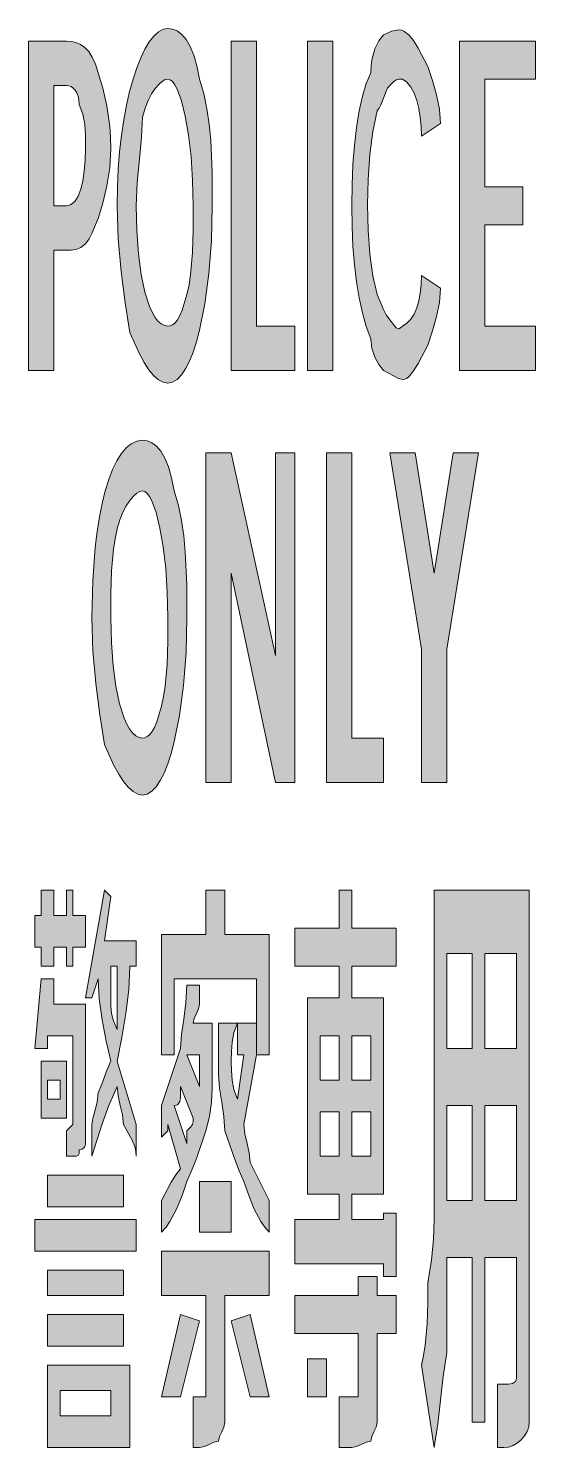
# Model space of a CAD drawing. Header units: metres. Extents: x 151 to 247, y 6 to 275.
import ezdxf

# ---------------------------------------------------------------- set-up
doc = ezdxf.new("R2010")
doc.units = ezdxf.units.M
doc.layers.add('FILL_WHITE_FFFFFF', color=7, linetype='Continuous', true_color=0xffffff)
doc.layers.add('STROKE_WHITE_FFFFFF', color=7, linetype='Continuous', true_color=0xffffff)

msp = doc.modelspace()

# ---------------------------------------------------------------- hatches: boundary and pattern name
at = {"layer": 'FILL_WHITE_FFFFFF', "true_color": 0xffffff}
h = msp.add_hatch(color=7, dxfattribs=at)
h.dxf.hatch_style = 1
h.paths.add_polyline_path([(175.35, 208.41), (174.45, 209.21), (173.55, 210.3), (172.65, 211.68), (171.75, 213.32), (169.95, 217.35), (169.07, 222.96), (168.3, 228.9), (167.76, 235.07), (167.55, 241.35), (167.61, 244.89), (167.77, 248.31), (168.02, 251.58), (168.38, 254.7), (168.81, 257.65), (169.32, 260.42), (169.9, 262.99), (170.55, 265.35), (171.25, 267.49), (172, 269.38), (172.8, 271.02), (173.63, 272.4), (174.48, 273.49), (175.36, 274.29), (176.25, 274.78), (177.15, 274.95), (178.05, 274.83), (178.93, 274.46), (179.79, 273.81), (180.6, 272.85), (181.36, 271.55), (182.04, 269.89), (182.65, 267.83), (183.15, 265.35), (183.94, 262.6), (184.54, 259.74), (184.96, 256.81), (185.25, 253.8), (185.51, 247.63), (185.55, 241.35), (185.39, 234.74), (184.91, 228.51), (184.16, 222.81), (183.15, 217.8), (182.56, 215.6), (181.92, 213.64), (181.23, 211.92), (180.49, 210.47), (179.71, 209.31), (178.89, 208.46), (178.04, 207.93), (177.15, 207.75), (176.25, 207.92), (175.35, 208.41)])
h.paths.add_polyline_path([(178.05, 218.81), (178.5, 219.18), (178.95, 219.75), (179.4, 220.54), (179.85, 221.59), (180.75, 224.55), (181.15, 226.4), (181.44, 228.36), (181.8, 232.5), (181.93, 236.87), (181.95, 241.35), (181.84, 246.17), (181.54, 250.67), (181.06, 254.74), (180.45, 258.3), (179.72, 261.24), (178.91, 263.46), (178.48, 264.27), (178.05, 264.86), (177.6, 265.23), (177.15, 265.35), (176.65, 265.24), (176.06, 264.9), (175.42, 264.34), (174.75, 263.55), (174.08, 262.54), (173.44, 261.3), (172.85, 259.84), (172.35, 258.15), (172.16, 254.34), (171.75, 250.2), (171.34, 245.83), (171.15, 241.35), (171.26, 236.58), (171.58, 232.22), (172.1, 228.34), (172.8, 225), (173.67, 222.28), (174.16, 221.18), (174.69, 220.26), (175.26, 219.52), (175.86, 218.99), (176.49, 218.66), (177.15, 218.55), (177.6, 218.61), (178.05, 218.81)], flags=16)
h = msp.add_hatch(color=7, dxfattribs=at)
h.dxf.hatch_style = 1
h.paths.add_polyline_path([(228.75, 225.75), (228.54, 223.05), (228, 220.35), (227.23, 217.65), (226.35, 214.95), (224.55, 211.5), (223.65, 210.06), (222.75, 208.95), (222.3, 208.61), (221.83, 208.46), (221.34, 208.49), (220.8, 208.65), (217.95, 210.15), (217.07, 211.26), (216.3, 212.7), (215.76, 214.37), (215.55, 216.15), (214.71, 218.51), (213.98, 221.1), (213.36, 223.91), (212.85, 226.95), (212.46, 230.21), (212.18, 233.7), (212.01, 237.41), (211.95, 241.35), (212.01, 245.34), (212.18, 249.17), (212.46, 252.8), (212.85, 256.2), (213.36, 259.31), (213.98, 262.11), (214.71, 264.53), (215.55, 266.55), (215.6, 267.84), (215.76, 269.02), (216.3, 271.05), (217.07, 272.62), (217.95, 273.75), (219.54, 274.42), (220.8, 274.65), (221.34, 274.59), (221.83, 274.42), (222.75, 273.75), (223.65, 272.64), (224.55, 271.2), (226.35, 267.75), (227.23, 265.05), (228, 262.35), (228.54, 259.65), (228.75, 256.95), (225.15, 254.55), (225.09, 256.34), (224.93, 258.09), (224.64, 259.76), (224.25, 261.3), (223.74, 262.67), (223.13, 263.83), (222.39, 264.74), (221.55, 265.35), (220.84, 265.33), (220.35, 265.2), (219.86, 264.84), (219.15, 264.15), (218.75, 263.65), (218.44, 263.06), (217.95, 261.75), (217.46, 260.44), (217.15, 259.85), (216.75, 259.35), (215.96, 255.44), (215.4, 251.04), (215.06, 246.34), (214.95, 241.5), (215.06, 236.72), (215.4, 232.18), (215.96, 228.06), (216.75, 224.55), (217.95, 221.7), (218.44, 220.67), (219.15, 219.75), (220.35, 218.25), (220.58, 218.09), (220.84, 218.06), (221.15, 218.21), (221.55, 218.55), (222.39, 219.11), (223.13, 219.88), (223.74, 220.85), (224.25, 222), (224.64, 223.32), (224.93, 224.79), (225.09, 226.41), (225.15, 228.15), (228.75, 225.75)])
h = msp.add_hatch(color=7, dxfattribs=at)
h.dxf.hatch_style = 1
h.paths.add_polyline_path([(159.73, 272.29), (160.59, 271.92), (161.4, 271.35), (162.16, 270.56), (162.84, 269.51), (163.45, 268.19), (163.95, 266.55), (164.83, 263.62), (165.6, 260.25), (166.14, 256.42), (166.3, 254.34), (166.35, 252.15), (166.14, 248.57), (165.6, 245.1), (164.83, 241.86), (163.95, 238.95), (162.75, 236.1), (162.26, 235.07), (161.55, 234.15), (160.65, 233.46), (159.75, 233.1), (158.85, 232.97), (157.95, 232.95), (155.55, 232.95), (155.55, 210.15), (150.75, 210.15), (150.75, 272.55), (157.95, 272.55), (158.85, 272.49), (159.73, 272.29)])
h.paths.add_polyline_path([(155.55, 241.35), (157.95, 241.35), (158.39, 241.41), (158.79, 241.57), (159.53, 242.19), (160.14, 243.19), (160.65, 244.5), (161.04, 246.1), (161.33, 247.93), (161.49, 249.96), (161.55, 252.15), (161.53, 254.64), (161.4, 256.8), (161.04, 258.73), (160.35, 260.55), (160.3, 261.39), (160.14, 262.12), (159.91, 262.74), (159.6, 263.25), (159.24, 263.64), (158.83, 263.92), (158.4, 264.09), (157.95, 264.15), (155.55, 264.15), (155.55, 241.35)], flags=16)
h = msp.add_hatch(color=7, dxfattribs=at)
h.dxf.hatch_style = 1
h.paths.add_polyline_path([(201.15, 218.55), (201.15, 210.15), (189.15, 210.15), (189.15, 272.55), (193.95, 272.55), (193.95, 218.55), (201.15, 218.55)])
h = msp.add_hatch(color=7, dxfattribs=at)
h.dxf.hatch_style = 1
h.paths.add_polyline_path([(208.35, 272.55), (208.35, 210.15), (203.55, 210.15), (203.55, 272.55), (208.35, 272.55)])
h = msp.add_hatch(color=7, dxfattribs=at)
h.dxf.hatch_style = 1
h.paths.add_polyline_path([(244.35, 244.95), (244.35, 237.75), (237.15, 237.75), (237.15, 218.55), (246.75, 218.55), (246.75, 210.15), (232.35, 210.15), (232.35, 272.55), (246.75, 272.55), (246.75, 265.35), (237.15, 265.35), (237.15, 244.95), (244.35, 244.95)])
h = msp.add_hatch(color=7, dxfattribs=at)
h.dxf.hatch_style = 1
h.paths.add_polyline_path([(170.55, 130.41), (169.65, 131.21), (168.75, 132.3), (167.85, 133.68), (166.95, 135.32), (165.15, 139.35), (164.27, 144.96), (163.5, 150.9), (162.96, 157.07), (162.75, 163.35), (162.92, 170.31), (163.41, 176.7), (163.77, 179.65), (164.21, 182.42), (164.72, 184.99), (165.3, 187.35), (165.95, 189.49), (166.68, 191.38), (167.46, 193.02), (168.32, 194.4), (169.24, 195.49), (170.21, 196.29), (171.25, 196.78), (172.35, 196.95), (173.25, 196.83), (174.13, 196.46), (174.99, 195.81), (175.8, 194.85), (176.56, 193.55), (177.24, 191.89), (177.85, 189.83), (178.35, 187.35), (179.14, 184.6), (179.74, 181.74), (180.16, 178.81), (180.45, 175.8), (180.71, 169.63), (180.75, 163.35), (180.59, 156.74), (180.11, 150.51), (179.36, 144.81), (178.35, 139.8), (177.76, 137.6), (177.12, 135.64), (176.43, 133.92), (175.69, 132.47), (174.91, 131.31), (174.09, 130.46), (173.24, 129.93), (172.35, 129.75), (171.45, 129.92), (170.55, 130.41)])
h.paths.add_polyline_path([(173.25, 140.81), (173.7, 141.18), (174.15, 141.75), (174.6, 142.54), (175.05, 143.59), (175.95, 146.55), (176.35, 148.4), (176.64, 150.36), (177, 154.5), (177.13, 158.87), (177.15, 163.35), (177.04, 168.17), (176.74, 172.67), (176.26, 176.74), (175.65, 180.3), (174.92, 183.24), (174.11, 185.46), (173.68, 186.27), (173.25, 186.86), (172.8, 187.23), (172.35, 187.35), (171.85, 187.24), (171.26, 186.9), (170.62, 186.34), (169.95, 185.55), (169.28, 184.54), (168.64, 183.3), (168.05, 181.84), (167.55, 180.15), (167.15, 178.3), (166.86, 176.34), (166.5, 172.2), (166.37, 167.83), (166.35, 163.35), (166.46, 158.58), (166.78, 154.22), (167.3, 150.34), (168, 147), (168.87, 144.28), (169.36, 143.18), (169.89, 142.26), (170.46, 141.52), (171.06, 140.99), (171.69, 140.66), (172.35, 140.55), (172.8, 140.61), (173.25, 140.81)], flags=16)
h = msp.add_hatch(color=7, dxfattribs=at)
h.dxf.hatch_style = 1
h.paths.add_polyline_path([(197.55, 132.15), (189.15, 171.75), (189.15, 132.15), (184.35, 132.15), (184.35, 194.55), (189.15, 194.55), (197.55, 156.15), (197.55, 194.55), (201.15, 194.55), (201.15, 132.15), (197.55, 132.15)])
h = msp.add_hatch(color=7, dxfattribs=at)
h.dxf.hatch_style = 1
h.paths.add_polyline_path([(217.95, 140.55), (217.95, 132.15), (207.15, 132.15), (207.15, 194.55), (211.95, 194.55), (211.95, 140.55), (217.95, 140.55)])
h = msp.add_hatch(color=7, dxfattribs=at)
h.dxf.hatch_style = 1
h.paths.add_polyline_path([(229.95, 157.35), (229.95, 132.15), (225.15, 132.15), (225.15, 157.35), (219.15, 194.55), (223.95, 194.55), (227.55, 171.75), (231.15, 194.55), (235.95, 194.55), (229.95, 157.35)])
h = msp.add_hatch(color=7, dxfattribs=at)
h.dxf.hatch_style = 1
h.paths.add_polyline_path([(161.55, 106.95), (161.55, 100.95), (159.15, 100.95), (159.15, 97.35), (157.95, 97.35), (157.95, 100.95), (155.55, 100.95), (155.55, 97.35), (153.15, 97.35), (153.15, 100.95), (151.95, 100.95), (151.95, 106.95), (153.15, 106.95), (153.15, 111.75), (155.55, 111.75), (155.55, 106.95), (157.95, 106.95), (157.95, 111.75), (159.15, 111.75), (159.15, 106.95), (161.55, 106.95)])
h = msp.add_hatch(color=7, dxfattribs=at)
h.dxf.hatch_style = 1
h.paths.add_polyline_path([(171.15, 61.35), (171.1, 62.2), (170.94, 62.96), (170.4, 64.35), (168.75, 67.35), (168.56, 69.15), (168.15, 70.95), (167.74, 72.75), (167.55, 74.55), (165.96, 70.97), (164.7, 67.5), (162.75, 61.35), (162.75, 67.35), (162.94, 68.46), (163.35, 69.9), (163.76, 71.57), (163.95, 73.35), (164.66, 74.96), (165.15, 76.35), (165.64, 77.74), (166.35, 79.35), (165.47, 83.14), (164.7, 87.15), (164.16, 91.16), (163.95, 94.95), (162.75, 91.35), (161.55, 91.35), (165.15, 111.75), (166.35, 110.55), (165.15, 102.15), (171.15, 102.15), (171.15, 97.35), (169.95, 97.35), (169.74, 92.85), (169.2, 88.35), (168.43, 83.85), (167.55, 79.35), (171.15, 67.35), (171.15, 61.35)])
h.paths.add_polyline_path([(166.35, 91.35), (166.37, 89.74), (166.5, 88.35), (166.86, 86.96), (167.55, 85.35), (167.55, 97.35), (166.35, 97.35), (166.35, 91.35)], flags=16)
h = msp.add_hatch(color=7, dxfattribs=at)
h.dxf.hatch_style = 1
h.paths.add_polyline_path([(178.35, 80.55), (175.95, 80.55), (175.95, 103.35), (184.35, 103.35), (184.35, 111.75), (187.95, 111.75), (187.95, 103.35), (196.35, 103.35), (196.35, 80.55), (193.95, 80.55), (193.95, 94.95), (178.35, 94.95), (178.35, 80.55)])
h = msp.add_hatch(color=7, dxfattribs=at)
h.dxf.hatch_style = 1
h.paths.add_polyline_path([(203.55, 54.15), (203.55, 91.35), (209.55, 91.35), (209.55, 97.35), (201.15, 97.35), (201.15, 104.55), (209.55, 104.55), (209.55, 111.75), (211.95, 111.75), (211.95, 104.55), (220.35, 104.55), (220.35, 97.35), (211.95, 97.35), (211.95, 91.35), (217.95, 91.35), (217.95, 54.15), (211.95, 54.15), (211.95, 49.35), (217.95, 49.35), (217.95, 50.55), (220.35, 50.55), (220.35, 38.55), (217.95, 38.55), (217.95, 40.95), (201.15, 40.95), (201.15, 49.35), (209.55, 49.35), (209.55, 54.15), (203.55, 54.15)])
h.paths.add_polyline_path([(215.55, 75.75), (215.55, 84.15), (211.95, 84.15), (211.95, 75.75), (215.55, 75.75)], flags=16)
h.paths.add_polyline_path([(205.95, 75.75), (209.55, 75.75), (209.55, 84.15), (205.95, 84.15), (205.95, 75.75)], flags=16)
h.paths.add_polyline_path([(205.95, 69.75), (205.95, 61.35), (209.55, 61.35), (209.55, 69.75), (205.95, 69.75)], flags=16)
h.paths.add_polyline_path([(215.55, 69.75), (211.95, 69.75), (211.95, 61.35), (215.55, 61.35), (215.55, 69.75)], flags=16)
h = msp.add_hatch(color=7, dxfattribs=at)
h.dxf.hatch_style = 1
h.paths.add_polyline_path([(244.66, 8.38), (244.05, 7.65), (243.32, 7.04), (242.51, 6.56), (241.65, 6.26), (240.75, 6.15), (239.55, 6.15), (239.55, 18.15), (240.75, 18.15), (241.63, 18.17), (242.4, 18.3), (242.94, 18.66), (243.1, 18.95), (243.15, 19.35), (243.15, 42.15), (237.15, 42.15), (237.15, 10.95), (234.75, 10.95), (234.75, 42.15), (229.95, 42.15), (229.95, 24.15), (229.24, 19.65), (228.75, 15.15), (228.26, 10.65), (227.55, 6.15), (225.15, 21.75), (225.55, 23.6), (225.84, 25.54), (226.2, 29.55), (226.33, 33.56), (226.35, 37.35), (227.04, 41.64), (227.4, 45.6), (227.53, 49.33), (227.55, 52.95), (227.55, 111.75), (245.55, 111.75), (245.55, 10.95), (245.44, 10.05), (245.14, 9.19), (244.66, 8.38)])
h.paths.add_polyline_path([(237.15, 81.75), (243.15, 81.75), (243.15, 99.75), (237.15, 99.75), (237.15, 81.75)], flags=16)
h.paths.add_polyline_path([(229.95, 99.75), (229.95, 81.75), (234.75, 81.75), (234.75, 99.75), (229.95, 99.75)], flags=16)
h.paths.add_polyline_path([(234.75, 70.95), (229.95, 70.95), (229.95, 52.95), (234.75, 52.95), (234.75, 70.95)], flags=16)
h.paths.add_polyline_path([(243.15, 52.95), (243.15, 70.95), (237.15, 70.95), (237.15, 52.95), (243.15, 52.95)], flags=16)
h = msp.add_hatch(color=7, dxfattribs=at)
h.dxf.hatch_style = 1
h.paths.add_polyline_path([(161.55, 90.15), (161.55, 64.95), (161.55, 63.75), (161.5, 63.35), (161.36, 63.06), (160.95, 62.7), (160.35, 62.55), (160.33, 61.86), (160.2, 61.5), (159.84, 61.37), (159.15, 61.35), (157.95, 61.35), (157.95, 66.15), (159.15, 67.35), (159.15, 84.15), (154.35, 84.15), (154.35, 81.75), (151.95, 81.75), (153.15, 94.95), (155.55, 94.95), (155.55, 90.15), (161.55, 90.15)])
h = msp.add_hatch(color=7, dxfattribs=at)
h.dxf.hatch_style = 1
h.paths.add_polyline_path([(175.95, 64.95), (175.95, 70.95), (179.55, 81.75), (179.74, 84.47), (180.15, 87.3), (180.56, 90.36), (180.75, 93.75), (183.15, 93.75), (183.15, 90.15), (182.96, 89.25), (182.55, 88.35), (182.14, 87.45), (181.95, 86.55), (185.55, 86.55), (185.55, 76.95), (185.53, 74.25), (185.4, 71.55), (185.04, 68.85), (184.35, 66.15), (182.55, 60.9), (181.65, 58.56), (180.75, 56.55), (179.83, 53.87), (178.8, 51.3), (177.54, 48.96), (176.8, 47.9), (175.95, 46.95), (175.95, 52.95), (177.75, 56.4), (178.65, 57.84), (179.55, 58.95), (177.15, 67.35), (177.15, 66.15), (175.95, 64.95)])
h.paths.add_polyline_path([(183.15, 80.55), (180.75, 80.55), (183.15, 74.55), (183.15, 80.55)], flags=16)
h.paths.add_polyline_path([(179.53, 72.47), (179.4, 71.7), (179.04, 71.16), (178.75, 71), (178.35, 70.95), (180.75, 63.75), (180.75, 66.15), (181.44, 66.86), (181.8, 67.35), (181.93, 67.84), (181.95, 68.55), (179.55, 74.55), (179.55, 73.35), (179.53, 72.47)], flags=16)
h = msp.add_hatch(color=7, dxfattribs=at)
h.dxf.hatch_style = 1
h.paths.add_polyline_path([(193.95, 80.55), (191.55, 67.35), (191.74, 65.55), (192.15, 63.75), (192.56, 61.95), (192.75, 60.15), (196.35, 52.95), (196.35, 46.95), (195.5, 47.9), (194.76, 48.96), (193.5, 51.3), (192.47, 53.87), (191.55, 56.55), (190.65, 58.56), (189.75, 60.9), (187.95, 66.15), (187.76, 68.85), (187.35, 71.55), (186.94, 74.25), (186.75, 76.95), (186.75, 86.55), (190.35, 86.55), (193.95, 86.55), (193.95, 80.55)])
h.paths.add_polyline_path([(189.66, 84.75), (189.3, 82.95), (189.17, 81.15), (189.15, 79.35), (189.17, 77.55), (189.3, 75.75), (189.66, 73.95), (190.35, 72.15), (191.55, 80.55), (190.35, 80.55), (190.35, 86.55), (189.66, 84.75)], flags=16)
h = msp.add_hatch(color=7, dxfattribs=at)
h.dxf.hatch_style = 1
h.paths.add_polyline_path([(157.95, 68.55), (153.15, 68.55), (153.15, 79.35), (157.95, 79.35), (157.95, 68.55)])
h.paths.add_polyline_path([(156.75, 75.75), (154.35, 75.75), (154.35, 72.15), (156.75, 72.15), (156.75, 75.75)], flags=16)
h = msp.add_hatch(color=7, dxfattribs=at)
h.dxf.hatch_style = 1
h.paths.add_polyline_path([(154.35, 57.75), (168.75, 57.75), (168.75, 51.75), (154.35, 51.75), (154.35, 57.75)])
h = msp.add_hatch(color=7, dxfattribs=at)
h.dxf.hatch_style = 1
h.paths.add_polyline_path([(189.15, 46.95), (183.15, 46.95), (183.15, 56.55), (189.15, 56.55), (189.15, 46.95)])
h = msp.add_hatch(color=7, dxfattribs=at)
h.dxf.hatch_style = 1
h.paths.add_polyline_path([(151.95, 49.35), (171.15, 49.35), (171.15, 43.35), (151.95, 43.35), (151.95, 49.35)])
h = msp.add_hatch(color=7, dxfattribs=at)
h.dxf.hatch_style = 1
h.paths.add_polyline_path([(181.95, 6.15), (181.95, 15.75), (184.35, 15.75), (184.35, 16.95), (184.35, 34.95), (175.95, 34.95), (175.95, 43.35), (196.35, 43.35), (196.35, 34.95), (187.95, 34.95), (187.95, 10.95), (187.76, 10.05), (187.35, 9.15), (186.94, 8.25), (186.75, 7.35), (185.85, 7.16), (184.95, 6.75), (184.05, 6.34), (183.15, 6.15), (181.95, 6.15)])
h = msp.add_hatch(color=7, dxfattribs=at)
h.dxf.hatch_style = 1
h.paths.add_polyline_path([(154.35, 39.75), (168.75, 39.75), (168.75, 34.95), (154.35, 34.95), (154.35, 39.75)])
h = msp.add_hatch(color=7, dxfattribs=at)
h.dxf.hatch_style = 1
h.paths.add_polyline_path([(216.75, 10.95), (216.56, 10.05), (216.15, 9.15), (215.74, 8.25), (215.55, 7.35), (214.65, 7.16), (213.75, 6.75), (212.85, 6.34), (211.95, 6.15), (209.55, 6.15), (209.55, 15.75), (211.95, 15.75), (213.15, 15.75), (213.15, 16.95), (213.15, 18.15), (213.15, 27.75), (201.15, 27.75), (201.15, 34.95), (213.15, 34.95), (213.15, 38.55), (216.75, 38.55), (216.75, 34.95), (220.35, 34.95), (220.35, 27.75), (216.75, 27.75), (216.75, 10.95)])
h = msp.add_hatch(color=7, dxfattribs=at)
h.dxf.hatch_style = 1
h.paths.add_polyline_path([(154.35, 31.35), (168.75, 31.35), (168.75, 25.35), (154.35, 25.35), (154.35, 31.35)])
h = msp.add_hatch(color=7, dxfattribs=at)
h.dxf.hatch_style = 1
h.paths.add_polyline_path([(179.55, 15.75), (175.95, 15.75), (179.55, 31.35), (183.15, 30.15), (179.55, 15.75)])
h = msp.add_hatch(color=7, dxfattribs=at)
h.dxf.hatch_style = 1
h.paths.add_polyline_path([(192.75, 31.35), (196.35, 15.75), (192.75, 15.75), (189.15, 30.15), (192.75, 31.35)])
h = msp.add_hatch(color=7, dxfattribs=at)
h.dxf.hatch_style = 1
h.paths.add_polyline_path([(169.95, 6.15), (154.35, 6.15), (154.35, 21.75), (169.95, 21.75), (169.95, 6.15)])
h.paths.add_polyline_path([(166.35, 16.95), (156.75, 16.95), (156.75, 12.15), (166.35, 12.15), (166.35, 16.95)], flags=16)
h = msp.add_hatch(color=7, dxfattribs=at)
h.dxf.hatch_style = 1
h.paths.add_polyline_path([(207.15, 22.95), (207.15, 15.75), (203.55, 15.75), (203.55, 22.95), (207.15, 22.95)])

# ---------------------------------------------------------------- linework, layer by layer
at = {"layer": 'FILL_WHITE_FFFFFF', "lineweight": 0, "true_color": 0xffffff}
for points in [[(175.35, 208.41), (174.45, 209.21), (173.55, 210.3), (172.65, 211.68), (171.75, 213.32), (169.95, 217.35), (169.07, 222.96), (168.3, 228.9), (167.76, 235.07), (167.55, 241.35), (167.61, 244.89), (167.77, 248.31), (168.02, 251.58), (168.38, 254.7), (168.81, 257.65), (169.32, 260.42), (169.9, 262.99), (170.55, 265.35), (171.25, 267.49), (172, 269.38), (172.8, 271.02), (173.63, 272.4), (174.48, 273.49), (175.36, 274.29), (176.25, 274.78), (177.15, 274.95), (178.05, 274.83), (178.93, 274.46), (179.79, 273.81), (180.6, 272.85), (181.36, 271.55), (182.04, 269.89), (182.65, 267.83), (183.15, 265.35), (183.94, 262.6), (184.54, 259.74), (184.96, 256.81), (185.25, 253.8), (185.51, 247.63), (185.55, 241.35), (185.39, 234.74), (184.91, 228.51), (184.16, 222.81), (183.15, 217.8), (182.56, 215.6), (181.92, 213.64), (181.23, 211.92), (180.49, 210.47), (179.71, 209.31), (178.89, 208.46), (178.04, 207.93), (177.15, 207.75), (176.25, 207.92)], [(228.75, 225.75), (228.54, 223.05), (228, 220.35), (227.23, 217.65), (226.35, 214.95), (224.55, 211.5), (223.65, 210.06), (222.75, 208.95), (222.3, 208.61), (221.83, 208.46), (221.34, 208.49), (220.8, 208.65), (217.95, 210.15), (217.07, 211.26), (216.3, 212.7), (215.76, 214.37), (215.55, 216.15), (214.71, 218.51), (213.98, 221.1), (213.36, 223.91), (212.85, 226.95), (212.46, 230.21), (212.18, 233.7), (212.01, 237.41), (211.95, 241.35), (212.01, 245.34), (212.18, 249.17), (212.46, 252.8), (212.85, 256.2), (213.36, 259.31), (213.98, 262.11), (214.71, 264.53), (215.55, 266.55), (215.6, 267.84), (215.76, 269.02), (216.3, 271.05), (217.07, 272.62), (217.95, 273.75), (219.54, 274.42), (220.8, 274.65), (221.34, 274.59), (221.83, 274.42), (222.75, 273.75), (223.65, 272.64), (224.55, 271.2), (226.35, 267.75), (227.23, 265.05), (228, 262.35), (228.54, 259.65), (228.75, 256.95), (225.15, 254.55), (225.09, 256.34), (224.93, 258.09), (224.64, 259.76), (224.25, 261.3), (223.74, 262.67), (223.13, 263.83), (222.39, 264.74), (221.55, 265.35), (220.84, 265.33), (220.35, 265.2), (219.86, 264.84), (219.15, 264.15), (218.75, 263.65), (218.44, 263.06), (217.95, 261.75), (217.46, 260.44), (217.15, 259.85), (216.75, 259.35), (215.96, 255.44), (215.4, 251.04), (215.06, 246.34), (214.95, 241.5), (215.06, 236.72), (215.4, 232.18), (215.96, 228.06), (216.75, 224.55), (217.95, 221.7), (218.44, 220.67), (219.15, 219.75), (220.35, 218.25), (220.58, 218.09), (220.84, 218.06), (221.15, 218.21), (221.55, 218.55), (222.39, 219.11), (223.13, 219.88), (223.74, 220.85), (224.25, 222), (224.64, 223.32), (224.93, 224.79), (225.09, 226.41), (225.15, 228.15)], [(159.73, 272.29), (160.59, 271.92), (161.4, 271.35), (162.16, 270.56), (162.84, 269.51), (163.45, 268.19), (163.95, 266.55), (164.83, 263.62), (165.6, 260.25), (166.14, 256.42), (166.3, 254.34), (166.35, 252.15), (166.14, 248.57), (165.6, 245.1), (164.83, 241.86), (163.95, 238.95), (162.75, 236.1), (162.26, 235.07), (161.55, 234.15), (160.65, 233.46), (159.75, 233.1), (158.85, 232.97), (157.95, 232.95), (155.55, 232.95), (155.55, 210.15), (150.75, 210.15), (150.75, 272.55), (157.95, 272.55), (158.85, 272.49)], [(201.15, 218.55), (201.15, 210.15), (189.15, 210.15), (189.15, 272.55), (193.95, 272.55), (193.95, 218.55)], [(208.35, 272.55), (208.35, 210.15), (203.55, 210.15), (203.55, 272.55)], [(244.35, 244.95), (244.35, 237.75), (237.15, 237.75), (237.15, 218.55), (246.75, 218.55), (246.75, 210.15), (232.35, 210.15), (232.35, 272.55), (246.75, 272.55), (246.75, 265.35), (237.15, 265.35), (237.15, 244.95)], [(155.55, 241.35), (157.95, 241.35), (158.39, 241.41), (158.79, 241.57), (159.53, 242.19), (160.14, 243.19), (160.65, 244.5), (161.04, 246.1), (161.33, 247.93), (161.49, 249.96), (161.55, 252.15), (161.53, 254.64), (161.4, 256.8), (161.04, 258.73), (160.35, 260.55), (160.3, 261.39), (160.14, 262.12), (159.91, 262.74), (159.6, 263.25), (159.24, 263.64), (158.83, 263.92), (158.4, 264.09), (157.95, 264.15), (155.55, 264.15)], [(178.05, 218.81), (178.5, 219.18), (178.95, 219.75), (179.4, 220.54), (179.85, 221.59), (180.75, 224.55), (181.15, 226.4), (181.44, 228.36), (181.8, 232.5), (181.93, 236.87), (181.95, 241.35), (181.84, 246.17), (181.54, 250.67), (181.06, 254.74), (180.45, 258.3), (179.72, 261.24), (178.91, 263.46), (178.48, 264.27), (178.05, 264.86), (177.6, 265.23), (177.15, 265.35), (176.65, 265.24), (176.06, 264.9), (175.42, 264.34), (174.75, 263.55), (174.08, 262.54), (173.44, 261.3), (172.85, 259.84), (172.35, 258.15), (172.16, 254.34), (171.75, 250.2), (171.34, 245.83), (171.15, 241.35), (171.26, 236.58), (171.58, 232.22), (172.1, 228.34), (172.8, 225), (173.67, 222.28), (174.16, 221.18), (174.69, 220.26), (175.26, 219.52), (175.86, 218.99), (176.49, 218.66), (177.15, 218.55), (177.6, 218.61)], [(170.55, 130.41), (169.65, 131.21), (168.75, 132.3), (167.85, 133.68), (166.95, 135.32), (165.15, 139.35), (164.27, 144.96), (163.5, 150.9), (162.96, 157.07), (162.75, 163.35), (162.92, 170.31), (163.41, 176.7), (163.77, 179.65), (164.21, 182.42), (164.72, 184.99), (165.3, 187.35), (165.95, 189.49), (166.68, 191.38), (167.46, 193.02), (168.32, 194.4), (169.24, 195.49), (170.21, 196.29), (171.25, 196.78), (172.35, 196.95), (173.25, 196.83), (174.13, 196.46), (174.99, 195.81), (175.8, 194.85), (176.56, 193.55), (177.24, 191.89), (177.85, 189.83), (178.35, 187.35), (179.14, 184.6), (179.74, 181.74), (180.16, 178.81), (180.45, 175.8), (180.71, 169.63), (180.75, 163.35), (180.59, 156.74), (180.11, 150.51), (179.36, 144.81), (178.35, 139.8), (177.76, 137.6), (177.12, 135.64), (176.43, 133.92), (175.69, 132.47), (174.91, 131.31), (174.09, 130.46), (173.24, 129.93), (172.35, 129.75), (171.45, 129.92)], [(197.55, 132.15), (189.15, 171.75), (189.15, 132.15), (184.35, 132.15), (184.35, 194.55), (189.15, 194.55), (197.55, 156.15), (197.55, 194.55), (201.15, 194.55), (201.15, 132.15)], [(217.95, 140.55), (217.95, 132.15), (207.15, 132.15), (207.15, 194.55), (211.95, 194.55), (211.95, 140.55)], [(229.95, 157.35), (229.95, 132.15), (225.15, 132.15), (225.15, 157.35), (219.15, 194.55), (223.95, 194.55), (227.55, 171.75), (231.15, 194.55), (235.95, 194.55)], [(173.25, 140.81), (173.7, 141.18), (174.15, 141.75), (174.6, 142.54), (175.05, 143.59), (175.95, 146.55), (176.35, 148.4), (176.64, 150.36), (177, 154.5), (177.13, 158.87), (177.15, 163.35), (177.04, 168.17), (176.74, 172.67), (176.26, 176.74), (175.65, 180.3), (174.92, 183.24), (174.11, 185.46), (173.68, 186.27), (173.25, 186.86), (172.8, 187.23), (172.35, 187.35), (171.85, 187.24), (171.26, 186.9), (170.62, 186.34), (169.95, 185.55), (169.28, 184.54), (168.64, 183.3), (168.05, 181.84), (167.55, 180.15), (167.15, 178.3), (166.86, 176.34), (166.5, 172.2), (166.37, 167.83), (166.35, 163.35), (166.46, 158.58), (166.78, 154.22), (167.3, 150.34), (168, 147), (168.87, 144.28), (169.36, 143.18), (169.89, 142.26), (170.46, 141.52), (171.06, 140.99), (171.69, 140.66), (172.35, 140.55), (172.8, 140.61)], [(161.55, 106.95), (161.55, 100.95), (159.15, 100.95), (159.15, 97.35), (157.95, 97.35), (157.95, 100.95), (155.55, 100.95), (155.55, 97.35), (153.15, 97.35), (153.15, 100.95), (151.95, 100.95), (151.95, 106.95), (153.15, 106.95), (153.15, 111.75), (155.55, 111.75), (155.55, 106.95), (157.95, 106.95), (157.95, 111.75), (159.15, 111.75), (159.15, 106.95)], [(171.15, 61.35), (171.1, 62.2), (170.94, 62.96), (170.4, 64.35), (168.75, 67.35), (168.56, 69.15), (168.15, 70.95), (167.74, 72.75), (167.55, 74.55), (165.96, 70.97), (164.7, 67.5), (162.75, 61.35), (162.75, 67.35), (162.94, 68.46), (163.35, 69.9), (163.76, 71.57), (163.95, 73.35), (164.66, 74.96), (165.15, 76.35), (165.64, 77.74), (166.35, 79.35), (165.47, 83.14), (164.7, 87.15), (164.16, 91.16), (163.95, 94.95), (162.75, 91.35), (161.55, 91.35), (165.15, 111.75), (166.35, 110.55), (165.15, 102.15), (171.15, 102.15), (171.15, 97.35), (169.95, 97.35), (169.74, 92.85), (169.2, 88.35), (168.43, 83.85), (167.55, 79.35), (171.15, 67.35)], [(178.35, 80.55), (175.95, 80.55), (175.95, 103.35), (184.35, 103.35), (184.35, 111.75), (187.95, 111.75), (187.95, 103.35), (196.35, 103.35), (196.35, 80.55), (193.95, 80.55), (193.95, 94.95), (178.35, 94.95)], [(203.55, 54.15), (203.55, 91.35), (209.55, 91.35), (209.55, 97.35), (201.15, 97.35), (201.15, 104.55), (209.55, 104.55), (209.55, 111.75), (211.95, 111.75), (211.95, 104.55), (220.35, 104.55), (220.35, 97.35), (211.95, 97.35), (211.95, 91.35), (217.95, 91.35), (217.95, 54.15), (211.95, 54.15), (211.95, 49.35), (217.95, 49.35), (217.95, 50.55), (220.35, 50.55), (220.35, 38.55), (217.95, 38.55), (217.95, 40.95), (201.15, 40.95), (201.15, 49.35), (209.55, 49.35), (209.55, 54.15)], [(244.66, 8.38), (244.05, 7.65), (243.32, 7.04), (242.51, 6.56), (241.65, 6.26), (240.75, 6.15), (239.55, 6.15), (239.55, 18.15), (240.75, 18.15), (241.63, 18.17), (242.4, 18.3), (242.94, 18.66), (243.1, 18.95), (243.15, 19.35), (243.15, 42.15), (237.15, 42.15), (237.15, 10.95), (234.75, 10.95), (234.75, 42.15), (229.95, 42.15), (229.95, 24.15), (229.24, 19.65), (228.75, 15.15), (228.26, 10.65), (227.55, 6.15), (225.15, 21.75), (225.55, 23.6), (225.84, 25.54), (226.2, 29.55), (226.33, 33.56), (226.35, 37.35), (227.04, 41.64), (227.4, 45.6), (227.53, 49.33), (227.55, 52.95), (227.55, 111.75), (245.55, 111.75), (245.55, 10.95), (245.44, 10.05), (245.14, 9.19)], [(229.95, 99.75), (229.95, 81.75), (234.75, 81.75), (234.75, 99.75)], [(237.15, 81.75), (243.15, 81.75), (243.15, 99.75), (237.15, 99.75)], [(166.35, 91.35), (166.37, 89.74), (166.5, 88.35), (166.86, 86.96), (167.55, 85.35), (167.55, 97.35), (166.35, 97.35)], [(161.55, 90.15), (161.55, 64.95), (161.55, 63.75), (161.5, 63.35), (161.36, 63.06), (160.95, 62.7), (160.35, 62.55), (160.33, 61.86), (160.2, 61.5), (159.84, 61.37), (159.15, 61.35), (157.95, 61.35), (157.95, 66.15), (159.15, 67.35), (159.15, 84.15), (154.35, 84.15), (154.35, 81.75), (151.95, 81.75), (153.15, 94.95), (155.55, 94.95), (155.55, 90.15)], [(175.95, 64.95), (175.95, 70.95), (179.55, 81.75), (179.74, 84.47), (180.15, 87.3), (180.56, 90.36), (180.75, 93.75), (183.15, 93.75), (183.15, 90.15), (182.96, 89.25), (182.55, 88.35), (182.14, 87.45), (181.95, 86.55), (185.55, 86.55), (185.55, 76.95), (185.53, 74.25), (185.4, 71.55), (185.04, 68.85), (184.35, 66.15), (182.55, 60.9), (181.65, 58.56), (180.75, 56.55), (179.83, 53.87), (178.8, 51.3), (177.54, 48.96), (176.8, 47.9), (175.95, 46.95), (175.95, 52.95), (177.75, 56.4), (178.65, 57.84), (179.55, 58.95), (177.15, 67.35), (177.15, 66.15)], [(193.95, 80.55), (191.55, 67.35), (191.74, 65.55), (192.15, 63.75), (192.56, 61.95), (192.75, 60.15), (196.35, 52.95), (196.35, 46.95), (195.5, 47.9), (194.76, 48.96), (193.5, 51.3), (192.47, 53.87), (191.55, 56.55), (190.65, 58.56), (189.75, 60.9), (187.95, 66.15), (187.76, 68.85), (187.35, 71.55), (186.94, 74.25), (186.75, 76.95), (186.75, 86.55), (190.35, 86.55), (193.95, 86.55)], [(189.66, 84.75), (189.3, 82.95), (189.17, 81.15), (189.15, 79.35), (189.17, 77.55), (189.3, 75.75), (189.66, 73.95), (190.35, 72.15), (191.55, 80.55), (190.35, 80.55), (190.35, 86.55)], [(205.95, 75.75), (209.55, 75.75), (209.55, 84.15), (205.95, 84.15)], [(215.55, 75.75), (215.55, 84.15), (211.95, 84.15), (211.95, 75.75)], [(157.95, 68.55), (153.15, 68.55), (153.15, 79.35), (157.95, 79.35)], [(183.15, 80.55), (180.75, 80.55), (183.15, 74.55)], [(156.75, 75.75), (154.35, 75.75), (154.35, 72.15), (156.75, 72.15)], [(179.53, 72.47), (179.4, 71.7), (179.04, 71.16), (178.75, 71), (178.35, 70.95), (180.75, 63.75), (180.75, 66.15), (181.44, 66.86), (181.8, 67.35), (181.93, 67.84), (181.95, 68.55), (179.55, 74.55), (179.55, 73.35)], [(234.75, 70.95), (229.95, 70.95), (229.95, 52.95), (234.75, 52.95)], [(243.15, 52.95), (243.15, 70.95), (237.15, 70.95), (237.15, 52.95)], [(205.95, 69.75), (205.95, 61.35), (209.55, 61.35), (209.55, 69.75)], [(215.55, 69.75), (211.95, 69.75), (211.95, 61.35), (215.55, 61.35)], [(154.35, 57.75), (168.75, 57.75), (168.75, 51.75), (154.35, 51.75)], [(189.15, 46.95), (183.15, 46.95), (183.15, 56.55), (189.15, 56.55)], [(151.95, 49.35), (171.15, 49.35), (171.15, 43.35), (151.95, 43.35)], [(181.95, 6.15), (181.95, 15.75), (184.35, 15.75), (184.35, 16.95), (184.35, 34.95), (175.95, 34.95), (175.95, 43.35), (196.35, 43.35), (196.35, 34.95), (187.95, 34.95), (187.95, 10.95), (187.76, 10.05), (187.35, 9.15), (186.94, 8.25), (186.75, 7.35), (185.85, 7.16), (184.95, 6.75), (184.05, 6.34), (183.15, 6.15)], [(154.35, 39.75), (168.75, 39.75), (168.75, 34.95), (154.35, 34.95)], [(216.75, 10.95), (216.56, 10.05), (216.15, 9.15), (215.74, 8.25), (215.55, 7.35), (214.65, 7.16), (213.75, 6.75), (212.85, 6.34), (211.95, 6.15), (209.55, 6.15), (209.55, 15.75), (211.95, 15.75), (213.15, 15.75), (213.15, 16.95), (213.15, 18.15), (213.15, 27.75), (201.15, 27.75), (201.15, 34.95), (213.15, 34.95), (213.15, 38.55), (216.75, 38.55), (216.75, 34.95), (220.35, 34.95), (220.35, 27.75), (216.75, 27.75)], [(154.35, 31.35), (168.75, 31.35), (168.75, 25.35), (154.35, 25.35)], [(179.55, 15.75), (175.95, 15.75), (179.55, 31.35), (183.15, 30.15)], [(192.75, 31.35), (196.35, 15.75), (192.75, 15.75), (189.15, 30.15)], [(169.95, 6.15), (154.35, 6.15), (154.35, 21.75), (169.95, 21.75)], [(207.15, 22.95), (207.15, 15.75), (203.55, 15.75), (203.55, 22.95)], [(166.35, 16.95), (156.75, 16.95), (156.75, 12.15), (166.35, 12.15)]]:
    msp.add_lwpolyline(points, close=True, dxfattribs=at)
at = {"layer": 'STROKE_WHITE_FFFFFF', "lineweight": 0, "true_color": 0xffffff}
for points in [[(185.35, 78.79), (185.35, 78.79)], [(179.55, 15.75), (183.15, 30.15), (179.55, 15.75)]]:
    msp.add_lwpolyline(points, dxfattribs=at)

doc.saveas('drawing.dxf')
